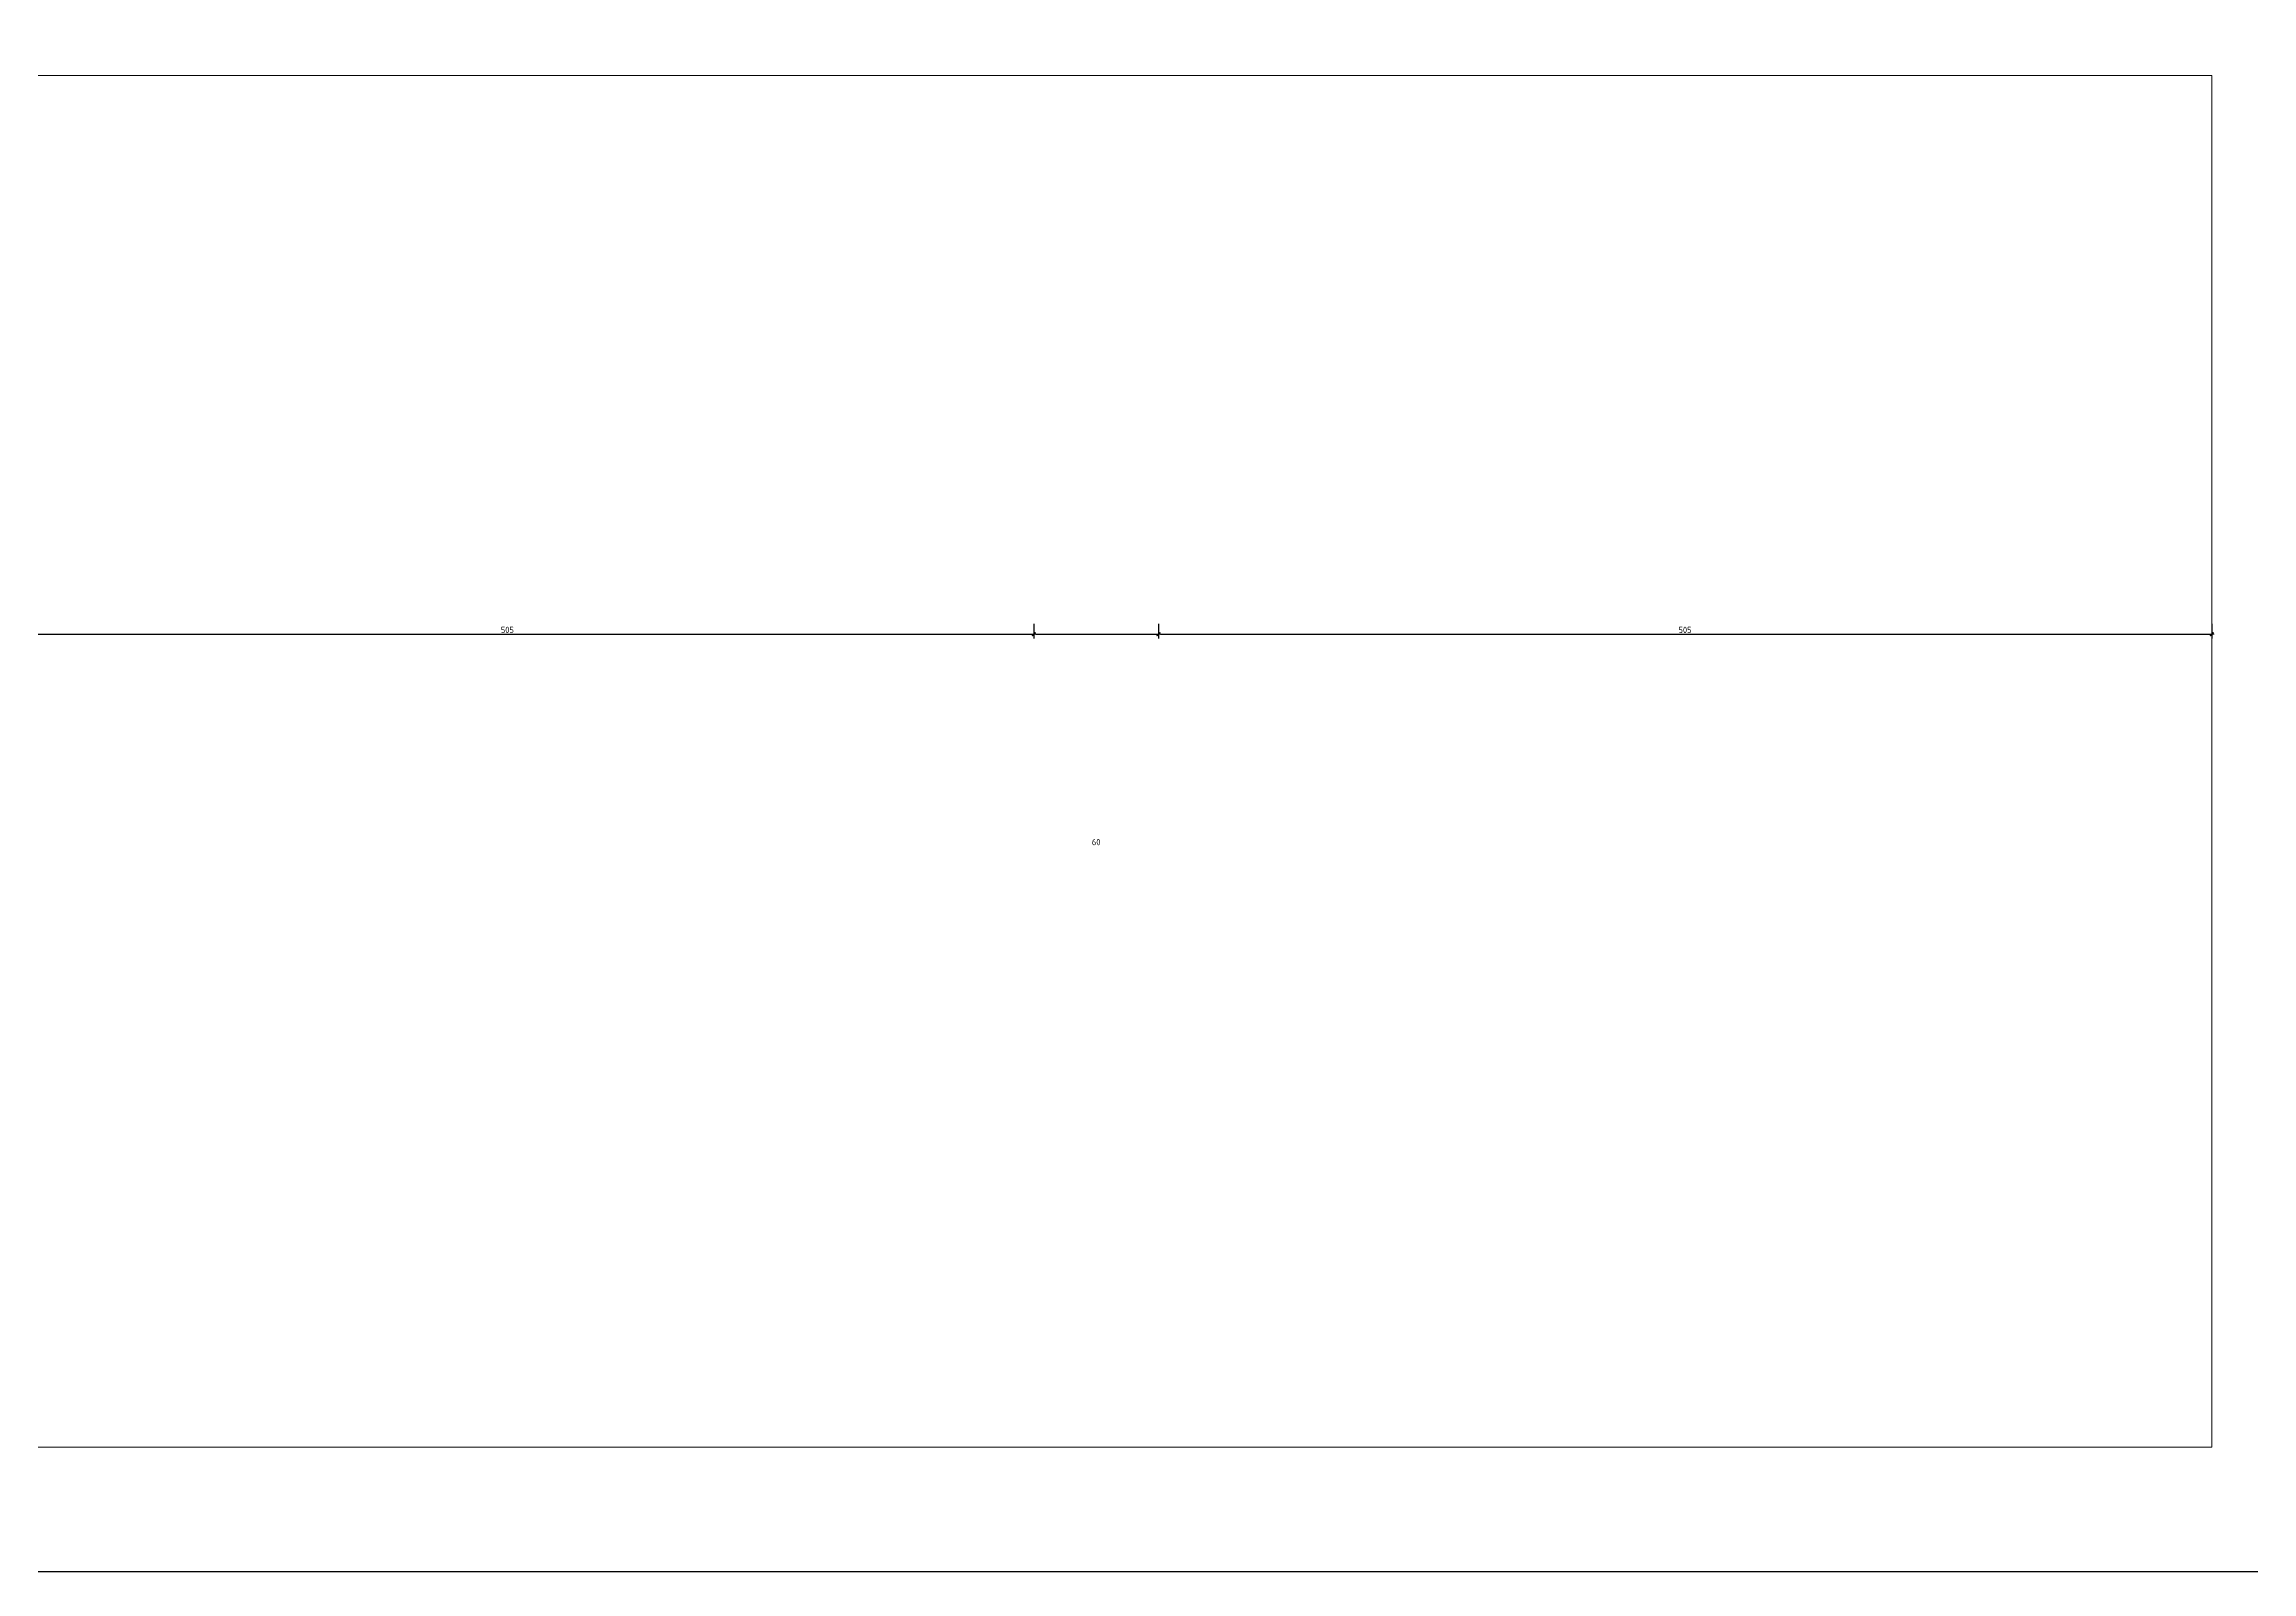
# Model space of a CAD drawing. Header units: millimetres. Extents: x 164760 to 3716174, y -1766400 to 11969.
# Drawn here: x 3661815 to 3662878, y -1609421 to -1608686 of the extents above; entities that cross this region are included whole.
import ezdxf

# ---------------------------------------------------------------- set-up
doc = ezdxf.new("R2010")
doc.units = ezdxf.units.MM
doc.header["$LTSCALE"] = 1000
doc.layers.get('0').update_dxf_attribs({"color": 253, "linetype": 'CONTINUOUS'})
doc.layers.get('Defpoints').update_dxf_attribs({"color": 250, "linetype": 'CONTINUOUS', "lineweight": 0})
doc.layers.add('Dim【尺寸标注】', color=253, linetype='CONTINUOUS')
doc.layers.add('WINDOW', color=253, linetype='CONTINUOUS', lineweight=0)
doc.styles.add('CCD_DIM', font='ARCHS.SHX')
doc.dimstyles.new('ZL_1：50', dxfattribs={"dimtxt": 3, "dimasz": 1, "dimexe": 2, "dimexo": 2, "dimgap": 0.6, "dimtad": 1, "dimdec": 0, "dimrnd": 5, "dimdsep": 46, "dimtxsty": 'CCD_DIM', "dimblk": 'WS-cj', "dimblk1": 'WS-cj', "dimblk2": 'WS-cj', "dimcen": 1, "dimclrd": 44, "dimclre": 44, "dimclrt": 2, "dimadec": 0, "dimazin": 2, "dimtfac": 1, "dimtdec": 0, "dimtix": 1, "dimtmove": 2, "dimatfit": 3, "dimldrblk": 'hl_arrow2', "dimfxl": 5, "dimfxlon": 1, "dimarcsym": 0})

# ---------------------------------------------------------------- blocks, each defined once
blk = doc.blocks.new('WS-cj')
blk.add_hatch(color=2).paths.add_polyline_path([(0.6, 0.8), (-0.8, -0.6), (-0.6, -0.8), (0.8, 0.6)])
at = {"color": 2, "linetype": 'ByBlock', "lineweight": 0}
for p, q in [((-1.1, 0), (0, 0)), ((0, 0), (1.1, 0))]:
    blk.add_line(p, q, dxfattribs=at)
at = {"color": 2}
blk.add_lwpolyline([(0.6, 0.8), (-0.8, -0.6), (-0.6, -0.8), (0.8, 0.6)], close=True, dxfattribs=at)
blk = doc.blocks.new('*D655')
at = {"layer": 'Defpoints', "color": 0, "transparency": 16777216}
for p in [(3661784.9, -1608701.4), (3662291.6, -1608701.4), (3662291.6, -1608970.3)]:
    blk.add_point(p, dxfattribs=at)
at = {"layer": 'Dim【尺寸标注】', "color": 44, "lineweight": -2, "transparency": 16777216}
for p, q in [((3661784.9, -1608965.3), (3661784.9, -1608972.3)), ((3661785.9, -1608970.3), (3662290.6, -1608970.3)), ((3662291.6, -1608965.3), (3662291.6, -1608972.3))]:
    blk.add_line(p, q, dxfattribs=at)
at = {"layer": 'Dim【尺寸标注】', "color": 44, "lineweight": -2, "transparency": 16777216, "rotation": 180}
blk.add_blockref('WS-cj', (3661784.9, -1608970.3), dxfattribs=at)
at = {"layer": 'Dim【尺寸标注】', "color": 44, "lineweight": -2, "transparency": 16777216}
blk.add_blockref('WS-cj', (3662291.6, -1608970.3), dxfattribs=at)
at = {"layer": 'Dim【尺寸标注】', "color": 2, "transparency": 16777216, "insert": (3662038.3, -1608968.2), "char_height": 3, "attachment_point": 5, "style": 'CCD_DIM'}
blk.add_mtext('505', dxfattribs=at)
blk = doc.blocks.new('hl_arrow2')
at = {"color": 2}
blk.add_line((-0.2, 0), (-1, 0), dxfattribs=at)
blk.add_lwpolyline([(-0.2, 0), (-0.9, -0.7), (-0.7, -0.9), (0, 0), (-0.7, 0.9), (-0.9, 0.7)], close=True, dxfattribs=at)
for points in [[(-0.9, 0.7), (-0.7, 0.9), (-0.2, 0), (0, 0)], [(-0.9, -0.7), (-0.7, -0.9), (-0.2, 0), (0, 0)]]:
    blk.add_solid(points, dxfattribs=at)
blk = doc.blocks.new('*D656')
at = {"layer": 'Defpoints', "color": 0, "transparency": 16777216}
for p in [(3662291.6, -1608701.4), (3662351.6, -1608701.4), (3662351.6, -1608970.3)]:
    blk.add_point(p, dxfattribs=at)
at = {"layer": 'Dim【尺寸标注】', "color": 44, "lineweight": -2, "transparency": 16777216}
for p, q in [((3662291.6, -1608965.3), (3662291.6, -1608972.3)), ((3662292.6, -1608970.3), (3662350.6, -1608970.3)), ((3662351.6, -1608965.3), (3662351.6, -1608972.3))]:
    blk.add_line(p, q, dxfattribs=at)
at = {"layer": 'Dim【尺寸标注】', "color": 44, "lineweight": -2, "transparency": 16777216, "rotation": 180}
blk.add_blockref('WS-cj', (3662291.6, -1608970.3), dxfattribs=at)
at = {"layer": 'Dim【尺寸标注】', "color": 44, "lineweight": -2, "transparency": 16777216}
blk.add_blockref('WS-cj', (3662351.6, -1608970.3), dxfattribs=at)
at = {"layer": 'Dim【尺寸标注】', "color": 2, "transparency": 16777216, "insert": (3662321.6, -1609070.3), "char_height": 3, "attachment_point": 5, "style": 'CCD_DIM'}
blk.add_mtext('60', dxfattribs=at)
blk = doc.blocks.new('*D657')
at = {"layer": 'Defpoints', "color": 0, "transparency": 16777216}
for p in [(3662351.6, -1608701.4), (3662858.3, -1608701.4), (3662858.3, -1608970.3)]:
    blk.add_point(p, dxfattribs=at)
at = {"layer": 'Dim【尺寸标注】', "color": 44, "lineweight": -2, "transparency": 16777216}
for p, q in [((3662351.6, -1608965.3), (3662351.6, -1608972.3)), ((3662352.6, -1608970.3), (3662857.3, -1608970.3)), ((3662858.3, -1608965.3), (3662858.3, -1608972.3))]:
    blk.add_line(p, q, dxfattribs=at)
at = {"layer": 'Dim【尺寸标注】', "color": 44, "lineweight": -2, "transparency": 16777216, "rotation": 180}
blk.add_blockref('WS-cj', (3662351.6, -1608970.3), dxfattribs=at)
at = {"layer": 'Dim【尺寸标注】', "color": 44, "lineweight": -2, "transparency": 16777216}
blk.add_blockref('WS-cj', (3662858.3, -1608970.3), dxfattribs=at)
at = {"layer": 'Dim【尺寸标注】', "color": 2, "transparency": 16777216, "insert": (3662604.9, -1608968.2), "char_height": 3, "attachment_point": 5, "style": 'CCD_DIM'}
blk.add_mtext('505', dxfattribs=at)

msp = doc.modelspace()

# ---------------------------------------------------------------- linework, layer by layer
msp.add_lwpolyline([(3660438.3, -1606421.4), (3663638.3, -1606421.4), (3663638.3, -1609421.4), (3660438.3, -1609421.4)], close=True)
at = {"layer": 'WINDOW'}
for q in [(3661218.3, -1608701.4), (3662858.3, -1609361.4)]:
    msp.add_line((3662858.3, -1608701.4), q, dxfattribs=at)
msp.add_lwpolyline([(3662858.3, -1609361.4), (3661218.3, -1609361.4)], dxfattribs=at)

# ---------------------------------------------------------------- dimensions: what is measured, and where the dimension line sits
at = {"layer": 'Dim【尺寸标注】'}
for p1, p2, picture, middle in [((3661784.9, -1608701.4), (3662291.6, -1608701.4), '*D655', (3662038.3, -1608968.2)), ((3662351.6, -1608701.4), (3662858.3, -1608701.4), '*D657', (3662604.9, -1608968.2))]:
    dim = msp.add_aligned_dim(p1=p1, p2=p2, distance=-268.9, dimstyle='ZL_1：50', dxfattribs=at)
    dim.commit()
    dim.dimension.update_dxf_attribs({"geometry": picture, "text_midpoint": middle})
dim = msp.add_linear_dim(base=(3662351.6, -1608970.3), p1=(3662291.6, -1608701.4), p2=(3662351.6, -1608701.4), angle=0, dimstyle='ZL_1：50', dxfattribs=at)
dim.commit()
dim.dimension.update_dxf_attribs({"geometry": '*D656', "text_midpoint": (3662321.6, -1609070.3), "dimtype": 161})

doc.saveas('drawing.dxf')
